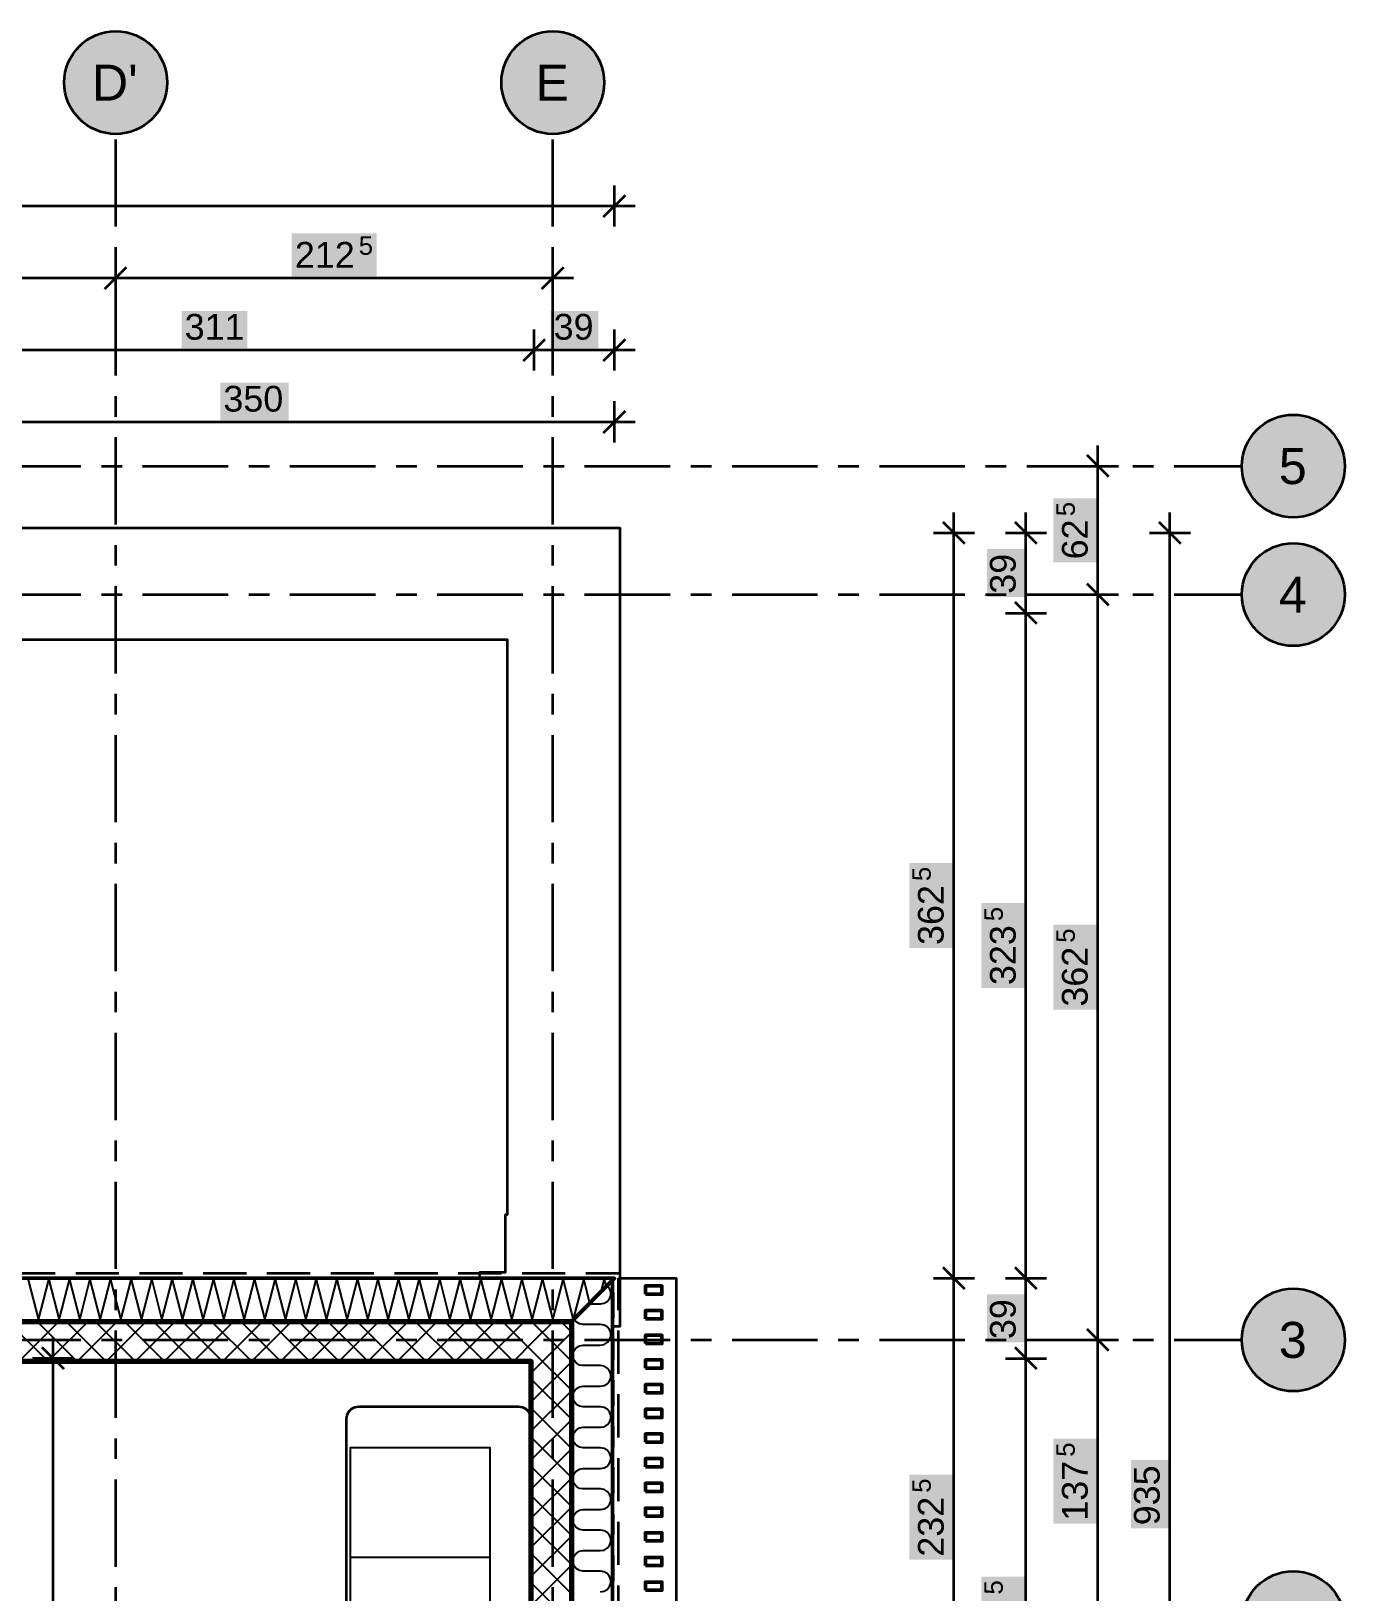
# Model space of a CAD drawing. Header units: metres. Extents: x -5.4 to 63.6, y -5.9 to 13.
# Drawn here: x 9.46 to 15.85, y 3.9 to 11.49 of the extents above; entities that cross this region are included whole.
import ezdxf

# ---------------------------------------------------------------- set-up
doc = ezdxf.new("R2010")
doc.units = ezdxf.units.M
for name, pattern in [('KRESKOWA', [5.25, 4.2, -1.05]), ('PUNKTOWA', [10.5, 8.4, -1.05, 0, -1.05]), ('PUNKTOWA_KROTKA', [6.3, 4.2, -1.05, 0, -1.05])]:
    doc.linetypes.add(name, pattern=pattern)
for name, color, linetype, lineweight in [('A-IZOL-WODNA', 5, 'Continuous', 100), ('A-KRESKOWANIE', 8, 'Continuous', 18), ('A-MASKA', 7, 'Continuous', 18), ('A-MEBLE', 8, 'Continuous', 18), ('A-NAD-CIECIEM', 8, 'KRESKOWA', 25), ('A-OSIE', 1, 'PUNKTOWA', 25), ('A-SCIANY-IZOL', 4, 'Continuous', 35), ('A-SCIANY-KONSTR', 7, 'Continuous', 50), ('A-WIDOK', 7, 'Continuous', 25), ('A-WYMIARY', 1, 'Continuous', 25)]:
    doc.layers.add(name, color=color, linetype=linetype, lineweight=lineweight)
doc.styles.add('PL_ARIAL', font='arial.ttf')

msp = doc.modelspace()

# ---------------------------------------------------------------- hatches: boundary and pattern name
at = {"layer": 'A-MASKA', "true_color": 0xffffff}
for points in [[(10.7308, 10.2975), (11.1442, 10.2975), (11.1442, 10.5075), (10.7308, 10.5075)], [(10.1952, 9.9475), (10.5148, 9.9475), (10.5148, 10.13), (10.1952, 10.13)], [(11.989, 9.9475), (12.221, 9.9475), (12.221, 10.13), (11.989, 10.13)], [(10.3834, 9.5975), (10.7166, 9.5975), (10.7166, 9.78), (10.3834, 9.78)], [(14.6425, 8.9063), (14.6425, 9.2187), (14.4325, 9.2187), (14.4325, 8.9063)], [(14.2925, 8.739), (14.2925, 8.971), (14.11, 8.971), (14.11, 8.739)], [(13.9425, 7.0308), (13.9425, 7.4442), (13.7325, 7.4442), (13.7325, 7.0308)], [(14.2925, 6.8358), (14.2925, 7.2492), (14.0825, 7.2492), (14.0825, 6.8358)], [(14.6425, 6.7308), (14.6425, 7.1442), (14.4325, 7.1442), (14.4325, 6.7308)], [(14.2925, 5.114), (14.2925, 5.346), (14.11, 5.346), (14.11, 5.114)], [(14.6425, 4.2308), (14.6425, 4.6442), (14.4325, 4.6442), (14.4325, 4.2308)], [(14.9925, 4.2084), (14.9925, 4.5416), (14.81, 4.5416), (14.81, 4.2084)], [(13.9425, 4.0558), (13.9425, 4.4692), (13.7325, 4.4692), (13.7325, 4.0558)], [(14.2925, 3.5608), (14.2925, 3.9742), (14.0825, 3.9742), (14.0825, 3.5608)]]:
    msp.add_hatch(color=7, dxfattribs=at).paths.add_polyline_path(points)
at = {"layer": 'A-OSIE', "true_color": 0xffffff}
for points in [[(10.125, 11.24), (10.1229, 11.2726), (10.1165, 11.3047), (10.106, 11.3357), (10.0915, 11.365), (10.0733, 11.3922), (10.0518, 11.4168), (10.0272, 11.4383), (10, 11.4565), (9.9707, 11.471), (9.9397, 11.4815), (9.9076, 11.4879), (9.875, 11.49), (9.8424, 11.4879), (9.8103, 11.4815), (9.7793, 11.471), (9.75, 11.4565), (9.7228, 11.4383), (9.6982, 11.4168), (9.6767, 11.3922), (9.6585, 11.365), (9.644, 11.3357), (9.6335, 11.3047), (9.6271, 11.2726), (9.625, 11.24), (9.6271, 11.2074), (9.6335, 11.1753), (9.644, 11.1443), (9.6585, 11.115), (9.6767, 11.0878), (9.6982, 11.0632), (9.7228, 11.0417), (9.75, 11.0235), (9.7793, 11.009), (9.8103, 10.9985), (9.8424, 10.9921), (9.875, 10.99), (9.9076, 10.9921), (9.9397, 10.9985), (9.9707, 11.009), (10, 11.0235), (10.0272, 11.0417), (10.0518, 11.0632), (10.0733, 11.0878), (10.0915, 11.115), (10.106, 11.1443), (10.1165, 11.1753), (10.1229, 11.2074)], [(12.25, 11.24), (12.2479, 11.2726), (12.2415, 11.3047), (12.231, 11.3357), (12.2165, 11.365), (12.1983, 11.3922), (12.1768, 11.4168), (12.1522, 11.4383), (12.125, 11.4565), (12.0957, 11.471), (12.0647, 11.4815), (12.0326, 11.4879), (12, 11.49), (11.9674, 11.4879), (11.9353, 11.4815), (11.9043, 11.471), (11.875, 11.4565), (11.8478, 11.4383), (11.8232, 11.4168), (11.8017, 11.3922), (11.7835, 11.365), (11.769, 11.3357), (11.7585, 11.3047), (11.7521, 11.2726), (11.75, 11.24), (11.7521, 11.2074), (11.7585, 11.1753), (11.769, 11.1443), (11.7835, 11.115), (11.8017, 11.0878), (11.8232, 11.0632), (11.8478, 11.0417), (11.875, 11.0235), (11.9043, 11.009), (11.9353, 10.9985), (11.9674, 10.9921), (12, 10.99), (12.0326, 10.9921), (12.0647, 10.9985), (12.0957, 11.009), (12.125, 11.0235), (12.1522, 11.0417), (12.1768, 11.0632), (12.1983, 11.0878), (12.2165, 11.115), (12.231, 11.1443), (12.2415, 11.1753), (12.2479, 11.2074)], [(15.85, 9.375), (15.8479, 9.4076), (15.8415, 9.4397), (15.831, 9.4707), (15.8165, 9.5), (15.7983, 9.5272), (15.7768, 9.5518), (15.7522, 9.5733), (15.725, 9.5915), (15.6957, 9.606), (15.6647, 9.6165), (15.6326, 9.6229), (15.6, 9.625), (15.5674, 9.6229), (15.5353, 9.6165), (15.5043, 9.606), (15.475, 9.5915), (15.4478, 9.5733), (15.4232, 9.5518), (15.4017, 9.5272), (15.3835, 9.5), (15.369, 9.4707), (15.3585, 9.4397), (15.3521, 9.4076), (15.35, 9.375), (15.3521, 9.3424), (15.3585, 9.3103), (15.369, 9.2793), (15.3835, 9.25), (15.4017, 9.2228), (15.4232, 9.1982), (15.4478, 9.1767), (15.475, 9.1585), (15.5043, 9.144), (15.5353, 9.1335), (15.5674, 9.1271), (15.6, 9.125), (15.6326, 9.1271), (15.6647, 9.1335), (15.6957, 9.144), (15.725, 9.1585), (15.7522, 9.1767), (15.7768, 9.1982), (15.7983, 9.2228), (15.8165, 9.25), (15.831, 9.2793), (15.8415, 9.3103), (15.8479, 9.3424)], [(15.85, 8.75), (15.8479, 8.7826), (15.8415, 8.8147), (15.831, 8.8457), (15.8165, 8.875), (15.7983, 8.9022), (15.7768, 8.9268), (15.7522, 8.9483), (15.725, 8.9665), (15.6957, 8.981), (15.6647, 8.9915), (15.6326, 8.9979), (15.6, 9), (15.5674, 8.9979), (15.5353, 8.9915), (15.5043, 8.981), (15.475, 8.9665), (15.4478, 8.9483), (15.4232, 8.9268), (15.4017, 8.9022), (15.3835, 8.875), (15.369, 8.8457), (15.3585, 8.8147), (15.3521, 8.7826), (15.35, 8.75), (15.3521, 8.7174), (15.3585, 8.6853), (15.369, 8.6543), (15.3835, 8.625), (15.4017, 8.5978), (15.4232, 8.5732), (15.4478, 8.5517), (15.475, 8.5335), (15.5043, 8.519), (15.5353, 8.5085), (15.5674, 8.5021), (15.6, 8.5), (15.6326, 8.5021), (15.6647, 8.5085), (15.6957, 8.519), (15.725, 8.5335), (15.7522, 8.5517), (15.7768, 8.5732), (15.7983, 8.5978), (15.8165, 8.625), (15.831, 8.6543), (15.8415, 8.6853), (15.8479, 8.7174)], [(15.85, 5.125), (15.8479, 5.1576), (15.8415, 5.1897), (15.831, 5.2207), (15.8165, 5.25), (15.7983, 5.2772), (15.7768, 5.3018), (15.7522, 5.3233), (15.725, 5.3415), (15.6957, 5.356), (15.6647, 5.3665), (15.6326, 5.3729), (15.6, 5.375), (15.5674, 5.3729), (15.5353, 5.3665), (15.5043, 5.356), (15.475, 5.3415), (15.4478, 5.3233), (15.4232, 5.3018), (15.4017, 5.2772), (15.3835, 5.25), (15.369, 5.2207), (15.3585, 5.1897), (15.3521, 5.1576), (15.35, 5.125), (15.3521, 5.0924), (15.3585, 5.0603), (15.369, 5.0293), (15.3835, 5), (15.4017, 4.9728), (15.4232, 4.9482), (15.4478, 4.9267), (15.475, 4.9085), (15.5043, 4.894), (15.5353, 4.8835), (15.5674, 4.8771), (15.6, 4.875), (15.6326, 4.8771), (15.6647, 4.8835), (15.6957, 4.894), (15.725, 4.9085), (15.7522, 4.9267), (15.7768, 4.9482), (15.7983, 4.9728), (15.8165, 5), (15.831, 5.0293), (15.8415, 5.0603), (15.8479, 5.0924)], [(15.85, 3.75), (15.8479, 3.7826), (15.8415, 3.8147), (15.831, 3.8457), (15.8165, 3.875), (15.7983, 3.9022), (15.7768, 3.9268), (15.7522, 3.9483), (15.725, 3.9665), (15.6957, 3.981), (15.6647, 3.9915), (15.6326, 3.9979), (15.6, 4), (15.5674, 3.9979), (15.5353, 3.9915), (15.5043, 3.981), (15.475, 3.9665), (15.4478, 3.9483), (15.4232, 3.9268), (15.4017, 3.9022), (15.3835, 3.875), (15.369, 3.8457), (15.3585, 3.8147), (15.3521, 3.7826), (15.35, 3.75), (15.3521, 3.7174), (15.3585, 3.6853), (15.369, 3.6543), (15.3835, 3.625), (15.4017, 3.5978), (15.4232, 3.5732), (15.4478, 3.5517), (15.475, 3.5335), (15.5043, 3.519), (15.5353, 3.5085), (15.5674, 3.5021), (15.6, 3.5), (15.6326, 3.5021), (15.6647, 3.5085), (15.6957, 3.519), (15.725, 3.5335), (15.7522, 3.5517), (15.7768, 3.5732), (15.7983, 3.5978), (15.8165, 3.625), (15.831, 3.6543), (15.8415, 3.6853), (15.8479, 3.7174)]]:
    msp.add_hatch(color=7, dxfattribs=at).paths.add_polyline_path(points)

# ---------------------------------------------------------------- linework, layer by layer
at = {"layer": 'A-IZOL-WODNA', "linetype": 'PUNKTOWA_KROTKA', "lineweight": 35, "ltscale": 0.03, "flags": 128}
msp.add_lwpolyline([(12.295, 3.1), (12.295, 5.425)], dxfattribs=at)
at = {"layer": 'A-KRESKOWANIE', "lineweight": 25, "ltscale": 0.05}
for points in [[(9.45, 5.4175), (9.5, 5.2225), (9.55, 5.4175), (9.6, 5.2225), (9.65, 5.4175), (9.7, 5.2225), (9.75, 5.4175), (9.8, 5.2225), (9.85, 5.4175), (9.9, 5.2225), (9.95, 5.4175), (10, 5.2225), (10.05, 5.4175), (10.1, 5.2225), (10.15, 5.4175), (10.2, 5.2225), (10.25, 5.4175), (10.3, 5.2225), (10.35, 5.4175), (10.4, 5.2225), (10.45, 5.4175), (10.5, 5.2225), (10.55, 5.4175), (10.6, 5.2225), (10.65, 5.4175), (10.7, 5.2225), (10.75, 5.4175), (10.8, 5.2225), (10.85, 5.4175), (10.9, 5.2225), (10.95, 5.4175), (11, 5.2225), (11.05, 5.4175), (11.1, 5.2225), (11.15, 5.4175), (11.2, 5.2225), (11.25, 5.4175), (11.3, 5.2225), (11.35, 5.4175), (11.4, 5.2225), (11.45, 5.4175), (11.5, 5.2225), (11.55, 5.4175), (11.6, 5.2225), (11.65, 5.4175), (11.7, 5.2225), (11.75, 5.4175), (11.8, 5.2225), (11.85, 5.4175), (11.9, 5.2225), (11.95, 5.4175), (12, 5.2225), (12.05, 5.4175), (12.0995, 5.2245)], [(12.1009, 5.2259), (12.15, 5.4175), (12.1791, 5.3041)], [(12.2353, 5.3603), (12.25, 5.4175), (12.2587, 5.3837)], [(12.175, 5.3), (12.2325, 5.3), (12.2496, 5.303), (12.2646, 5.3117), (12.2758, 5.325), (12.2817, 5.3413), (12.2817, 5.3587), (12.2758, 5.375), (12.2646, 5.3883), (12.2638, 5.3888)], [(9.5464, 5.02), (9.3514, 5.215)], [(9.4041, 5.02), (9.5991, 5.215)], [(9.6878, 5.02), (9.4928, 5.215)], [(9.5455, 5.02), (9.7405, 5.215)], [(9.8292, 5.02), (9.6342, 5.215)], [(9.6869, 5.02), (9.8819, 5.215)], [(9.9707, 5.02), (9.7757, 5.215)], [(9.8283, 5.02), (10.0233, 5.215)], [(10.1121, 5.02), (9.9171, 5.215)], [(9.9697, 5.02), (10.1647, 5.215)], [(10.2535, 5.02), (10.0585, 5.215)], [(10.1112, 5.02), (10.3062, 5.215)], [(10.3949, 5.02), (10.1999, 5.215)], [(10.2526, 5.02), (10.4476, 5.215)], [(10.5363, 5.02), (10.3413, 5.215)], [(10.394, 5.02), (10.589, 5.215)], [(10.6778, 5.02), (10.4828, 5.215)], [(10.5354, 5.02), (10.7304, 5.215)], [(10.8192, 5.02), (10.6242, 5.215)], [(10.6769, 5.02), (10.8719, 5.215)], [(10.9606, 5.02), (10.7656, 5.215)], [(10.8183, 5.02), (11.0133, 5.215)], [(11.102, 5.02), (10.907, 5.215)], [(10.9597, 5.02), (11.1547, 5.215)], [(11.2435, 5.02), (11.0485, 5.215)], [(11.1011, 5.02), (11.2961, 5.215)], [(11.3849, 5.02), (11.1899, 5.215)], [(11.2425, 5.02), (11.4375, 5.215)], [(11.5263, 5.02), (11.3313, 5.215)], [(11.384, 5.02), (11.579, 5.215)], [(11.6677, 5.02), (11.4727, 5.215)], [(11.5254, 5.02), (11.7204, 5.215)], [(11.8091, 5.02), (11.6141, 5.215)], [(11.6668, 5.02), (11.8618, 5.215)], [(11.91, 5.0606), (11.7556, 5.215)], [(11.91, 5.202), (11.897, 5.215)], [(11.91, 5.1218), (12.0032, 5.215)], [(12.09, 5.022), (11.91, 5.202)], [(12.09, 5.1634), (12.0384, 5.215)], [(12.2325, 3.9), (12.2496, 3.903), (12.2646, 3.9117), (12.2758, 3.925), (12.2817, 3.9413), (12.2817, 3.9587), (12.2758, 3.975), (12.2646, 3.9883), (12.2496, 3.997), (12.2325, 4), (12.1475, 4), (12.1304, 4.003), (12.1154, 4.0117), (12.1042, 4.025), (12.0983, 4.0413), (12.0983, 4.0587), (12.1042, 4.075), (12.1154, 4.0883), (12.1304, 4.097), (12.1475, 4.1), (12.2325, 4.1), (12.2496, 4.103), (12.2646, 4.1117), (12.2758, 4.125), (12.2817, 4.1413), (12.2817, 4.1587), (12.2758, 4.175), (12.2646, 4.1883), (12.2496, 4.197), (12.2325, 4.2), (12.1475, 4.2), (12.1304, 4.203), (12.1154, 4.2117), (12.1042, 4.225), (12.0983, 4.2413), (12.0983, 4.2587), (12.1042, 4.275), (12.1154, 4.2883), (12.1304, 4.297), (12.1475, 4.3), (12.2325, 4.3), (12.2496, 4.303), (12.2646, 4.3117), (12.2758, 4.325), (12.2817, 4.3413), (12.2817, 4.3587), (12.2758, 4.375), (12.2646, 4.3883), (12.2496, 4.397), (12.2325, 4.4), (12.1475, 4.4), (12.1304, 4.403), (12.1154, 4.4117), (12.1042, 4.425), (12.0983, 4.4413), (12.0983, 4.4587), (12.1042, 4.475), (12.1154, 4.4883), (12.1304, 4.497), (12.1475, 4.5), (12.2325, 4.5), (12.2496, 4.503), (12.2646, 4.5117), (12.2758, 4.525), (12.2817, 4.5413), (12.2817, 4.5587), (12.2758, 4.575), (12.2646, 4.5883), (12.2496, 4.597), (12.2325, 4.6), (12.1475, 4.6), (12.1304, 4.603), (12.1154, 4.6117), (12.1042, 4.625), (12.0983, 4.6413), (12.0983, 4.6587), (12.1042, 4.675), (12.1154, 4.6883), (12.1304, 4.697), (12.1475, 4.7), (12.2325, 4.7), (12.2496, 4.703), (12.2646, 4.7117), (12.2758, 4.725), (12.2817, 4.7413), (12.2817, 4.7587), (12.2758, 4.775), (12.2646, 4.7883), (12.2496, 4.797), (12.2325, 4.8), (12.1475, 4.8), (12.1304, 4.803), (12.1154, 4.8117), (12.1042, 4.825), (12.0983, 4.8413), (12.0983, 4.8587), (12.1042, 4.875), (12.1154, 4.8883), (12.1304, 4.897), (12.1475, 4.9), (12.2325, 4.9), (12.2496, 4.903), (12.2646, 4.9117), (12.2758, 4.925), (12.2817, 4.9413), (12.2817, 4.9587), (12.2758, 4.975), (12.2646, 4.9883), (12.2496, 4.997), (12.2325, 5), (12.1475, 5), (12.1304, 5.003), (12.1154, 5.0117), (12.1042, 5.025), (12.0983, 5.0413), (12.0983, 5.0587), (12.1042, 5.075), (12.1154, 5.0883), (12.1304, 5.097), (12.1475, 5.1), (12.2325, 5.1), (12.2496, 5.103), (12.2646, 5.1117), (12.2758, 5.125), (12.2817, 5.1413), (12.2817, 5.1587), (12.2758, 5.175), (12.2646, 5.1883), (12.2496, 5.197), (12.2325, 5.2), (12.1475, 5.2), (12.1304, 5.203), (12.1154, 5.2117), (12.1042, 5.225), (12.1031, 5.2281)], [(11.8082, 5.02), (11.91, 5.1218)], [(11.895, 4.9654), (12.09, 5.1604)], [(11.895, 4.8239), (12.09, 5.0189)], [(12.09, 4.8806), (11.91, 5.0606)], [(12.09, 4.7391), (11.895, 4.9341)], [(11.895, 4.6825), (12.09, 4.8775)], [(12.09, 4.5977), (11.895, 4.7927)], [(11.895, 4.5411), (12.09, 4.7361)], [(12.09, 4.4563), (11.895, 4.6513)], [(11.895, 4.3997), (12.09, 4.5947)], [(12.09, 4.3149), (11.895, 4.5099)], [(11.895, 4.2582), (12.09, 4.4532)], [(12.09, 4.1735), (11.895, 4.3685)], [(11.895, 4.1168), (12.09, 4.3118)], [(12.09, 4.032), (11.895, 4.227)], [(11.895, 3.9754), (12.09, 4.1704)], [(12.09, 3.8906), (11.895, 4.0856)], [(11.895, 3.834), (12.09, 4.029)], [(12.09, 3.7492), (11.895, 3.9442)]]:
    msp.add_lwpolyline(points, dxfattribs=at)
at = {"layer": 'A-MEBLE', "lineweight": 35, "ltscale": 0.05}
msp.add_lwpolyline([(11.895, 4.74), (11.8921, 4.7585), (11.8835, 4.7753), (11.8703, 4.7885), (11.8535, 4.7971), (11.835, 4.8), (11.055, 4.8), (11.0365, 4.7971), (11.0197, 4.7885), (11.0065, 4.7753), (10.9979, 4.7585), (10.995, 4.74), (10.995, 2.86), (10.9979, 2.8415), (11.0065, 2.8247), (11.0197, 2.8115), (11.0365, 2.8029), (11.055, 2.8), (11.835, 2.8), (11.8535, 2.8029), (11.8703, 2.8115), (11.8835, 2.8247), (11.8921, 2.8415), (11.895, 2.86)], close=True, dxfattribs=at)
at = {"layer": 'A-MEBLE', "lineweight": 25, "ltscale": 0.05}
msp.add_lwpolyline([(11.695, 3), (11.695, 4.6), (11.015, 4.6), (11.015, 3)], close=True, dxfattribs=at)
msp.add_lwpolyline([(11.695, 4.0667), (11.015, 4.0667)], dxfattribs=at)
at = {"layer": 'A-NAD-CIECIEM', "linetype": 'KRESKOWA', "lineweight": 35, "ltscale": 0.05, "flags": 128}
for points in [[(-1.335, 5.4255), (-1.335, 5.45), (3.55, 5.45), (3.55, 9.075), (8.825, 9.075), (8.825, 5.45), (12.325, 5.45), (12.325, 5.4255)], [(12.32, 3.1005), (12.32, 5.425), (12.6, 5.425), (12.6, -1.3), (-2.4, -1.3), (-2.4, 5.425), (-1.32, 5.425), (-1.32, 3.7005)]]:
    msp.add_lwpolyline(points, dxfattribs=at)
at = {"layer": 'A-OSIE', "linetype": 'PUNKTOWA', "lineweight": 35, "ltscale": 0.050498, "flags": 128}
for points in [[(9.875, -3.22), (9.875, 10.99)], [(12, -3.22), (12, 10.99)]]:
    msp.add_lwpolyline(points, dxfattribs=at)
at = {"layer": 'A-OSIE', "linetype": 'PUNKTOWA', "lineweight": 35, "ltscale": 0.049559, "flags": 128}
for points in [[(-4.32, 9.375), (15.35, 9.375)], [(-4.32, 8.75), (15.35, 8.75)], [(-4.32, 5.125), (15.35, 5.125)]]:
    msp.add_lwpolyline(points, dxfattribs=at)
at = {"layer": 'A-OSIE', "linetype": 'Continuous', "lineweight": 35, "ltscale": 0.05}
for centre in [(9.875, 11.24), (12, 11.24), (15.6, 9.375), (15.6, 8.75), (15.6, 5.125), (15.6, 3.75)]:
    msp.add_circle(centre, 0.25, dxfattribs=at)
at = {"layer": 'A-SCIANY-IZOL', "lineweight": 50, "ltscale": 0.05}
msp.add_lwpolyline([(8.8, 5.425), (12.3, 5.425), (12.3, 5.425), (12.3, 5.425), (12.3, 5.425), (12.29, 5.415), (12.09, 5.215), (12.09, 5.215), (12.09, 5.215), (8.59, 5.215)], dxfattribs=at)
msp.add_lwpolyline([(12.09, 5.215), (12.09, 5.215), (12.09, 5.215), (12.29, 5.415), (12.29, 5.415), (12.29, 5.415), (12.29, 3.1), (12.29, 3.1), (12.29, 3.1), (12.09, 3.1), (12.09, 3.1), (12.09, 3.1)], close=True, dxfattribs=at)
at = {"layer": 'A-SCIANY-KONSTR', "lineweight": 50, "ltscale": 0.05}
for points in [[(12.45, 5.3475), (12.53, 5.3475), (12.53, 5.3875), (12.45, 5.3875)], [(12.45, 5.2275), (12.53, 5.2275), (12.53, 5.2675), (12.45, 5.2675)], [(12.45, 5.1075), (12.53, 5.1075), (12.53, 5.1475), (12.45, 5.1475)], [(12.45, 4.9875), (12.53, 4.9875), (12.53, 5.0275), (12.45, 5.0275)], [(12.45, 4.8675), (12.53, 4.8675), (12.53, 4.9075), (12.45, 4.9075)], [(12.45, 4.7475), (12.53, 4.7475), (12.53, 4.7875), (12.45, 4.7875)], [(12.45, 4.6275), (12.53, 4.6275), (12.53, 4.6675), (12.45, 4.6675)], [(12.45, 4.5075), (12.53, 4.5075), (12.53, 4.5475), (12.45, 4.5475)], [(12.45, 4.3875), (12.53, 4.3875), (12.53, 4.4275), (12.45, 4.4275)], [(12.45, 4.2675), (12.53, 4.2675), (12.53, 4.3075), (12.45, 4.3075)], [(12.45, 4.1475), (12.53, 4.1475), (12.53, 4.1875), (12.45, 4.1875)], [(12.45, 4.0275), (12.53, 4.0275), (12.53, 4.0675), (12.45, 4.0675)], [(12.45, 3.9075), (12.53, 3.9075), (12.53, 3.9475), (12.45, 3.9475)]]:
    msp.add_lwpolyline(points, close=True, dxfattribs=at)
at = {"layer": 'A-SCIANY-KONSTR', "lineweight": 70, "ltscale": 0.05}
for points in [[(8.59, 5.215), (12.09, 5.215), (12.09, 5.215), (12.09, 5.215), (12.09, 5.215), (12.09, 3.1)], [(11.895, 3.1), (11.895, 5.02), (11.895, 5.02), (11.895, 5.02), (11.895, 5.02), (11.895, 5.02), (11.895, 5.02), (11.895, 5.02), (11.895, 5.02), (11.895, 5.02), (11.895, 5.02), (11.895, 5.02), (11.895, 5.02), (11.895, 5.02), (11.895, 5.02), (11.895, 5.02), (11.895, 5.02), (11.895, 5.02), (8.8, 5.02)]]:
    msp.add_lwpolyline(points, dxfattribs=at)
at = {"layer": 'A-WIDOK', "lineweight": 35, "ltscale": 0.05}
for points in [[(8.565, 9.0505), (8.565, 9.075), (12.325, 9.075), (12.325, 5.19), (12.3005, 5.19)], [(11.645, 5.4255), (11.645, 5.455), (11.77, 5.455), (11.77, 5.735), (11.78, 5.735), (11.78, 8.53), (9.11, 8.53), (9.11, 8.52), (8.83, 8.52), (8.83, 8.395), (8.8005, 8.395)], [(12.3255, 5.425), (12.6, 5.425), (12.6, -1.3), (-2.4, -1.3), (-2.4, 5.425), (-1.3005, 5.425)]]:
    msp.add_lwpolyline(points, dxfattribs=at)
at = {"layer": 'A-WYMIARY', "lineweight": 35, "ltscale": 0.05}
for points in [[(12.3, 10.54), (12.3, 10.74)], [(-1.4, 10.64), (12.4, 10.64)], [(12.247, 10.587), (12.353, 10.693)], [(9.822, 10.237), (9.928, 10.343)], [(9.875, 10.19), (9.875, 10.39)], [(11.947, 10.237), (12.053, 10.343)], [(12, 10.19), (12, 10.39)], [(-1.1, 10.29), (12.1, 10.29)], [(11.91, 9.84), (11.91, 10.04)], [(12.3, 9.84), (12.3, 10.04)], [(11.857, 9.887), (11.963, 9.993)], [(12.247, 9.887), (12.353, 9.993)], [(-1.4, 9.94), (12.4, 9.94)], [(12.247, 9.537), (12.353, 9.643)], [(12.3, 9.49), (12.3, 9.69)], [(-1.4, 9.59), (12.4, 9.59)], [(14.703, 9.322), (14.597, 9.428)], [(14.65, -0.1), (14.65, 9.475)], [(14.55, 9.375), (14.75, 9.375)], [(13.95, -0.4), (13.95, 9.15)], [(14.3, -0.4), (14.3, 9.15)], [(15, -0.4), (15, 9.15)], [(13.85, 9.05), (14.05, 9.05)], [(14.003, 8.997), (13.897, 9.103)], [(14.2, 9.05), (14.4, 9.05)], [(14.353, 8.997), (14.247, 9.103)], [(14.9, 9.05), (15.1, 9.05)], [(15.053, 8.997), (14.947, 9.103)], [(14.55, 8.75), (14.75, 8.75)], [(14.703, 8.697), (14.597, 8.803)], [(14.2, 8.66), (14.4, 8.66)], [(14.353, 8.607), (14.247, 8.713)], [(14.003, 5.372), (13.897, 5.478)], [(14.353, 5.372), (14.247, 5.478)], [(13.85, 5.425), (14.05, 5.425)], [(14.2, 5.425), (14.4, 5.425)], [(14.703, 5.072), (14.597, 5.178)], [(9.624, 4.982), (9.518, 5.088)], [(9.571, -0.01), (9.571, 5.135)], [(14.353, 4.982), (14.247, 5.088)], [(14.55, 5.125), (14.75, 5.125)], [(9.671, 5.035), (9.471, 5.035)], [(14.2, 5.035), (14.4, 5.035)]]:
    msp.add_lwpolyline(points, dxfattribs=at)

# ---------------------------------------------------------------- texts
at = {"layer": 'A-OSIE', "style": 'PL_ARIAL'}
for s, p in [("D'", (9.7589, 11.1525)), ('E', (11.9152, 11.1525)), ('5', (15.5293, 9.2875)), ('4', (15.5293, 8.6625)), ('3', (15.5293, 5.0375))]:
    msp.add_text(s, height=0.175, dxfattribs=at).set_placement(p)
at = {"layer": 'A-WYMIARY', "style": 'PL_ARIAL'}
for s, height, p in [('5', 0.09, (11.0564, 10.4025)), ('212', 0.125, (10.7458, 10.34)), ('311', 0.125, (10.2102, 9.99)), ('39', 0.125, (12.004, 9.99)), ('350', 0.125, (10.3984, 9.64))]:
    msp.add_text(s, height=height, dxfattribs=at).set_placement(p)
for s, height, p in [('5', 0.09, (14.5375, 9.1309)), ('62', 0.125, (14.6, 8.9213)), ('39', 0.125, (14.25, 8.754)), ('5', 0.09, (13.8375, 7.3564)), ('362', 0.125, (13.9, 7.0458)), ('5', 0.09, (14.1875, 7.1614)), ('323', 0.125, (14.25, 6.8508)), ('5', 0.09, (14.5375, 7.0564)), ('362', 0.125, (14.6, 6.7458)), ('39', 0.125, (14.25, 5.129)), ('5', 0.09, (14.5375, 4.5564)), ('137', 0.125, (14.6, 4.2458)), ('935', 0.125, (14.95, 4.2234)), ('5', 0.09, (13.8375, 4.3814)), ('232', 0.125, (13.9, 4.0708)), ('5', 0.09, (14.1875, 3.8864))]:
    msp.add_text(s, height=height, rotation=90, dxfattribs=at).set_placement(p)

doc.saveas('drawing.dxf')
